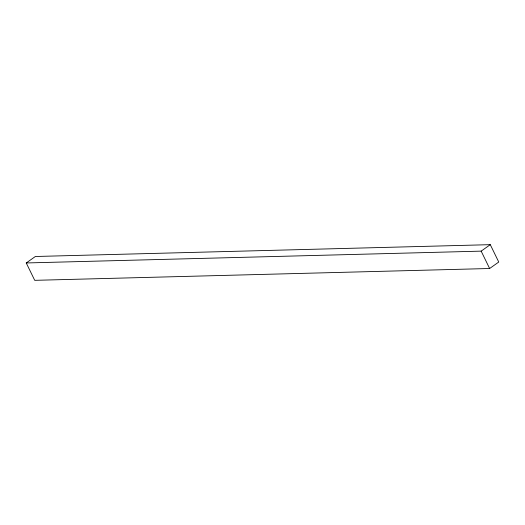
<?xml version="1.0" encoding="UTF-8"?>
<svg xmlns="http://www.w3.org/2000/svg" width="525" height="525" viewBox="0 0 525 525"><rect width="100%" height="100%" fill="white"/><g stroke="black" fill="none" stroke-linecap="round" stroke-linejoin="round"><path stroke-width="0.79" d="M26.25 262.959L35.365 256.495L490.278 244.663L498.75 262.041L489.635 268.505L34.722 280.337L26.25 262.959L481.163 251.134L490.278 244.663M481.163 251.134L489.635 268.505"/></g></svg>
